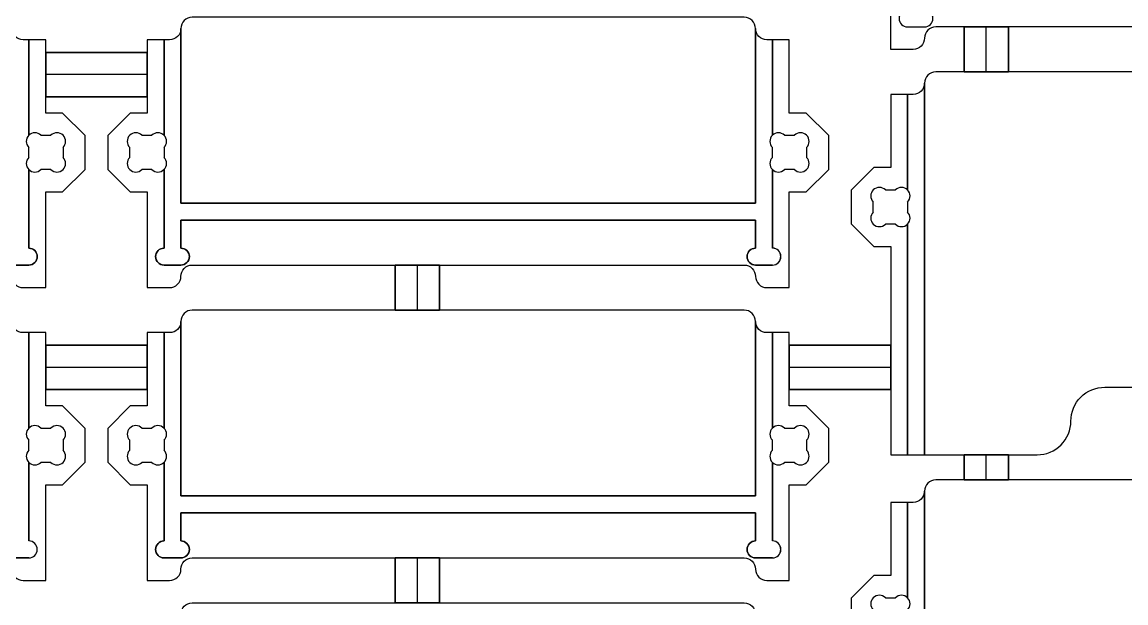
# Model space of a CAD drawing. Extents: x -158 to -62, y -42.7 to 5.3.
# Drawn here: x -126.59 to -102.1, y -30.02 to -17.12 of the extents above; entities that cross this region are included whole.
import ezdxf

# ---------------------------------------------------------------- set-up
doc = ezdxf.new("R2010")
doc.units = 0
doc.header["$MEASUREMENT"] = 0
doc.layers.add('SOLIDS', color=4, linetype='CONTINUOUS')
doc.layers.add('TABS', color=1, linetype='CONTINUOUS')

msp = doc.modelspace()

# ---------------------------------------------------------------- linework, layer by layer
at = {"layer": 'SOLIDS'}
for p, q in [((-107.32, -17.731, 0.238), (-107.32, -15.606, 0.238)), ((-107.32, -17.731, -0.5), (-107.32, -15.606, -0.5)), ((-123.07, -21.144, -0.137), (-123.07, -17.269, -0.137)), ((-123.07, -17.269, 0.238), (-123.07, -21.144, 0.238)), ((-123.07, -17.269, -0.137), (-123.07, -17.269, 0.238)), ((-110.32, -21.144, 0.238), (-110.32, -17.269, 0.238)), ((-110.32, -17.269, -0.137), (-110.32, -17.269, 0.238)), ((-110.32, -17.269, -0.137), (-110.32, -21.144, -0.137)), ((-126.07, -17.519, 0.238), (-126.445, -17.519, 0.238)), ((-126.445, -17.519, 0.238), (-126.445, -19.639, 0.238)), ((-126.445, -17.519, -0.137), (-126.445, -17.519, 0.238)), ((-126.445, -19.639, -0.137), (-126.445, -17.519, -0.137)), ((-126.07, -19.144, 0.238), (-126.07, -17.519, 0.238)), ((-126.07, -19.144, -0.5), (-126.07, -17.519, -0.5)), ((-126.07, -17.519, -0.5), (-126.07, -17.519, 0.238)), ((-123.82, -17.519, 0.238), (-123.82, -19.144, 0.238)), ((-123.82, -17.519, -0.5), (-123.82, -17.519, 0.238)), ((-123.82, -17.519, -0.5), (-123.82, -19.144, -0.5)), ((-123.445, -17.519, 0.238), (-123.82, -17.519, 0.238)), ((-123.445, -19.639, 0.238), (-123.445, -17.519, 0.238)), ((-123.445, -17.519, 0.238), (-123.445, -17.519, -0.137)), ((-123.445, -17.519, -0.137), (-123.445, -19.639, -0.137)), ((-109.57, -17.519, 0.238), (-109.945, -17.519, 0.238)), ((-109.945, -17.519, 0.238), (-109.945, -19.639, 0.238)), ((-109.945, -17.519, -0.137), (-109.945, -17.519, 0.238)), ((-109.945, -19.639, -0.137), (-109.945, -17.519, -0.137)), ((-109.57, -19.144, 0.238), (-109.57, -17.519, 0.238)), ((-109.57, -19.144, -0.5), (-109.57, -17.519, -0.5)), ((-109.57, -17.519, -0.5), (-109.57, -17.519, 0.238)), ((-107.32, -17.731, 0.238), (-107.32, -17.731, -0.5)), ((-106.57, -18.481, 0.238), (-106.57, -26.731, 0.238)), ((-106.57, -18.481, -0.137), (-106.57, -18.481, 0.238)), ((-106.57, -26.731, -0.137), (-106.57, -18.481, -0.137)), ((-107.32, -18.731, 0.238), (-107.32, -20.356, 0.238)), ((-107.32, -18.731, -0.5), (-107.32, -20.356, -0.5)), ((-107.32, -18.731, 0.238), (-107.32, -18.731, -0.5)), ((-106.945, -18.731, 0.238), (-107.32, -18.731, 0.238)), ((-106.945, -20.851, 0.238), (-106.945, -18.731, 0.238)), ((-106.945, -18.731, 0.238), (-106.945, -18.731, -0.137)), ((-106.945, -18.731, -0.137), (-106.945, -20.851, -0.137)), ((-125.695, -19.144, 0.238), (-126.07, -19.144, 0.238)), ((-125.695, -19.144, -0.5), (-126.07, -19.144, -0.5)), ((-126.07, -19.144, -0.5), (-126.07, -19.144, 0.238)), ((-125.195, -19.644, 0.238), (-125.695, -19.144, 0.238)), ((-125.195, -19.644, -0.5), (-125.695, -19.144, -0.5)), ((-125.695, -19.144, -0.5), (-125.695, -19.144, 0.238)), ((-124.195, -19.144, 0.238), (-124.695, -19.644, 0.238)), ((-124.195, -19.144, -0.5), (-124.695, -19.644, -0.5)), ((-123.82, -19.144, 0.238), (-124.195, -19.144, 0.238)), ((-123.82, -19.144, -0.5), (-124.195, -19.144, -0.5)), ((-124.195, -19.144, -0.5), (-124.195, -19.144, 0.238)), ((-123.82, -19.144, -0.5), (-123.82, -19.144, 0.238)), ((-109.195, -19.144, 0.238), (-109.57, -19.144, 0.238)), ((-109.195, -19.144, -0.5), (-109.57, -19.144, -0.5)), ((-109.57, -19.144, -0.5), (-109.57, -19.144, 0.238)), ((-108.695, -19.644, 0.238), (-109.195, -19.144, 0.238)), ((-108.695, -19.644, -0.5), (-109.195, -19.144, -0.5)), ((-109.195, -19.144, -0.5), (-109.195, -19.144, 0.238)), ((-126.445, -19.639, -0.137), (-126.445, -19.639, 0.238)), ((-126.177, -19.639, 0.238), (-125.954, -19.639, 0.238)), ((-126.177, -19.639, -0.5), (-125.954, -19.639, -0.5)), ((-126.177, -19.639, 0.238), (-126.177, -19.639, -0.5)), ((-125.954, -19.639, -0.5), (-125.954, -19.639, 0.238)), ((-125.195, -20.394, 0.238), (-125.195, -19.644, 0.238)), ((-125.195, -20.394, -0.5), (-125.195, -19.644, -0.5)), ((-125.195, -19.644, -0.5), (-125.195, -19.644, 0.238)), ((-124.695, -19.644, 0.238), (-124.695, -20.394, 0.238)), ((-124.695, -19.644, -0.5), (-124.695, -19.644, 0.238)), ((-124.695, -19.644, -0.5), (-124.695, -20.394, -0.5)), ((-123.937, -19.639, 0.238), (-123.714, -19.639, 0.238)), ((-123.937, -19.639, -0.5), (-123.714, -19.639, -0.5)), ((-123.937, -19.639, 0.238), (-123.937, -19.639, -0.5)), ((-123.714, -19.639, -0.5), (-123.714, -19.639, 0.238)), ((-123.445, -19.639, 0.238), (-123.445, -19.639, -0.137)), ((-109.945, -19.639, -0.137), (-109.945, -19.639, 0.238)), ((-109.677, -19.639, 0.238), (-109.454, -19.639, 0.238)), ((-109.677, -19.639, -0.5), (-109.454, -19.639, -0.5)), ((-109.677, -19.639, 0.238), (-109.677, -19.639, -0.5)), ((-109.454, -19.639, -0.5), (-109.454, -19.639, 0.238)), ((-108.695, -20.394, 0.238), (-108.695, -19.644, 0.238)), ((-108.695, -20.394, -0.5), (-108.695, -19.644, -0.5)), ((-108.695, -19.644, -0.5), (-108.695, -19.644, 0.238)), ((-126.445, -20.13, -0.5), (-126.445, -19.907, -0.5)), ((-126.445, -19.907, -0.5), (-126.445, -19.907, -0.137)), ((-126.445, -20.13, -0.137), (-126.445, -19.907, -0.137)), ((-125.685, -19.907, 0.238), (-125.685, -20.13, 0.238)), ((-125.685, -19.907, -0.5), (-125.685, -20.13, -0.5)), ((-125.685, -19.907, -0.5), (-125.685, -19.907, 0.238)), ((-124.205, -20.13, 0.238), (-124.205, -19.907, 0.238)), ((-124.205, -20.13, -0.5), (-124.205, -19.907, -0.5)), ((-124.205, -19.907, -0.5), (-124.205, -19.907, 0.238)), ((-123.445, -19.907, -0.5), (-123.445, -20.13, -0.5)), ((-123.445, -19.907, -0.5), (-123.445, -19.907, -0.137)), ((-123.445, -19.907, -0.137), (-123.445, -20.13, -0.137)), ((-109.945, -20.13, -0.5), (-109.945, -19.907, -0.5)), ((-109.945, -19.907, -0.5), (-109.945, -19.907, -0.137)), ((-109.945, -20.13, -0.137), (-109.945, -19.907, -0.137)), ((-109.185, -19.907, 0.238), (-109.185, -20.13, 0.238)), ((-109.185, -19.907, -0.5), (-109.185, -20.13, -0.5)), ((-109.185, -19.907, -0.5), (-109.185, -19.907, 0.238)), ((-126.445, -20.13, -0.5), (-126.445, -20.13, -0.137)), ((-125.685, -20.13, -0.5), (-125.685, -20.13, 0.238)), ((-124.205, -20.13, -0.5), (-124.205, -20.13, 0.238)), ((-123.445, -20.13, -0.5), (-123.445, -20.13, -0.137)), ((-109.945, -20.13, -0.5), (-109.945, -20.13, -0.137)), ((-109.185, -20.13, -0.5), (-109.185, -20.13, 0.238)), ((-126.445, -22.144, -0.137), (-126.445, -20.399, -0.137)), ((-126.445, -20.399, 0.238), (-126.445, -22.144, 0.238)), ((-126.445, -20.399, 0.238), (-126.445, -20.399, -0.137)), ((-125.954, -20.399, 0.238), (-126.177, -20.399, 0.238)), ((-125.954, -20.399, -0.5), (-126.177, -20.399, -0.5)), ((-126.177, -20.399, -0.5), (-126.177, -20.399, 0.238)), ((-125.954, -20.399, -0.5), (-125.954, -20.399, 0.238)), ((-125.695, -20.894, 0.238), (-125.195, -20.394, 0.238)), ((-125.695, -20.894, -0.5), (-125.195, -20.394, -0.5)), ((-125.195, -20.394, -0.5), (-125.195, -20.394, 0.238)), ((-124.695, -20.394, 0.238), (-124.195, -20.894, 0.238)), ((-124.695, -20.394, -0.5), (-124.695, -20.394, 0.238)), ((-124.695, -20.394, -0.5), (-124.195, -20.894, -0.5)), ((-123.714, -20.399, 0.238), (-123.937, -20.399, 0.238)), ((-123.714, -20.399, -0.5), (-123.937, -20.399, -0.5)), ((-123.937, -20.399, -0.5), (-123.937, -20.399, 0.238)), ((-123.714, -20.399, -0.5), (-123.714, -20.399, 0.238)), ((-123.445, -22.144, 0.238), (-123.445, -20.399, 0.238)), ((-123.445, -20.399, -0.137), (-123.445, -20.399, 0.238)), ((-123.445, -20.399, -0.137), (-123.445, -22.144, -0.137)), ((-109.945, -22.144, -0.137), (-109.945, -20.399, -0.137)), ((-109.945, -20.399, 0.238), (-109.945, -22.144, 0.238)), ((-109.945, -20.399, 0.238), (-109.945, -20.399, -0.137)), ((-109.454, -20.399, 0.238), (-109.677, -20.399, 0.238)), ((-109.454, -20.399, -0.5), (-109.677, -20.399, -0.5)), ((-109.677, -20.399, -0.5), (-109.677, -20.399, 0.238)), ((-109.454, -20.399, -0.5), (-109.454, -20.399, 0.238)), ((-109.195, -20.894, 0.238), (-108.695, -20.394, 0.238)), ((-109.195, -20.894, -0.5), (-108.695, -20.394, -0.5)), ((-108.695, -20.394, -0.5), (-108.695, -20.394, 0.238)), ((-107.695, -20.356, 0.238), (-108.195, -20.856, 0.238)), ((-107.695, -20.356, -0.5), (-108.195, -20.856, -0.5)), ((-107.32, -20.356, 0.238), (-107.695, -20.356, 0.238)), ((-107.32, -20.356, -0.5), (-107.695, -20.356, -0.5)), ((-107.695, -20.356, 0.238), (-107.695, -20.356, -0.5)), ((-107.32, -20.356, 0.238), (-107.32, -20.356, -0.5)), ((-126.07, -20.894, 0.238), (-125.695, -20.894, 0.238)), ((-126.07, -23.019, 0.238), (-126.07, -20.894, 0.238)), ((-126.07, -23.019, -0.5), (-126.07, -20.894, -0.5)), ((-126.07, -20.894, -0.5), (-126.07, -20.894, 0.238)), ((-126.07, -20.894, -0.5), (-125.695, -20.894, -0.5)), ((-125.695, -20.894, -0.5), (-125.695, -20.894, 0.238)), ((-124.195, -20.894, 0.238), (-123.82, -20.894, 0.238)), ((-124.195, -20.894, -0.5), (-124.195, -20.894, 0.238)), ((-124.195, -20.894, -0.5), (-123.82, -20.894, -0.5)), ((-123.82, -20.894, 0.238), (-123.82, -23.019, 0.238)), ((-123.82, -20.894, -0.5), (-123.82, -20.894, 0.238)), ((-123.82, -20.894, -0.5), (-123.82, -23.019, -0.5)), ((-109.57, -20.894, 0.238), (-109.195, -20.894, 0.238)), ((-109.57, -23.019, 0.238), (-109.57, -20.894, 0.238)), ((-109.57, -23.019, -0.5), (-109.57, -20.894, -0.5)), ((-109.57, -20.894, -0.5), (-109.57, -20.894, 0.238)), ((-109.57, -20.894, -0.5), (-109.195, -20.894, -0.5)), ((-109.195, -20.894, -0.5), (-109.195, -20.894, 0.238)), ((-108.195, -20.856, 0.238), (-108.195, -21.606, 0.238)), ((-108.195, -20.856, -0.5), (-108.195, -21.606, -0.5)), ((-108.195, -20.856, 0.238), (-108.195, -20.856, -0.5)), ((-107.437, -20.851, 0.238), (-107.214, -20.851, 0.238)), ((-107.437, -20.851, -0.5), (-107.214, -20.851, -0.5)), ((-107.437, -20.851, 0.238), (-107.437, -20.851, -0.5)), ((-107.214, -20.851, -0.5), (-107.214, -20.851, 0.238)), ((-106.945, -20.851, 0.238), (-106.945, -20.851, -0.137)), ((-110.32, -21.144, -0.137), (-123.07, -21.144, -0.137)), ((-123.07, -21.144, -0.137), (-123.07, -21.144, 0.238)), ((-123.07, -21.144, 0.238), (-110.32, -21.144, 0.238)), ((-110.32, -21.144, -0.137), (-110.32, -21.144, 0.238)), ((-107.705, -21.342, 0.238), (-107.705, -21.119, 0.238)), ((-107.705, -21.342, -0.5), (-107.705, -21.119, -0.5)), ((-107.705, -21.119, -0.5), (-107.705, -21.119, 0.238)), ((-106.945, -21.119, -0.5), (-106.945, -21.342, -0.5)), ((-106.945, -21.119, -0.5), (-106.945, -21.119, -0.137)), ((-106.945, -21.119, -0.137), (-106.945, -21.342, -0.137)), ((-123.07, -22.144, -0.137), (-123.07, -21.519, -0.137)), ((-123.07, -21.519, -0.137), (-123.07, -21.519, 0.238)), ((-123.07, -21.519, -0.137), (-110.32, -21.519, -0.137)), ((-123.07, -21.519, 0.238), (-123.07, -22.144, 0.238)), ((-110.32, -21.519, 0.238), (-123.07, -21.519, 0.238)), ((-110.32, -21.519, -0.137), (-110.32, -21.519, 0.238)), ((-110.32, -21.519, -0.137), (-110.32, -22.144, -0.137)), ((-110.32, -22.144, 0.238), (-110.32, -21.519, 0.238)), ((-107.705, -21.342, -0.5), (-107.705, -21.342, 0.238)), ((-106.945, -21.342, -0.5), (-106.945, -21.342, -0.137)), ((-108.195, -21.606, 0.238), (-107.695, -22.106, 0.238)), ((-108.195, -21.606, -0.5), (-107.695, -22.106, -0.5)), ((-108.195, -21.606, 0.238), (-108.195, -21.606, -0.5)), ((-107.214, -21.611, 0.238), (-107.437, -21.611, 0.238)), ((-107.214, -21.611, -0.5), (-107.437, -21.611, -0.5)), ((-107.437, -21.611, -0.5), (-107.437, -21.611, 0.238)), ((-107.214, -21.611, -0.5), (-107.214, -21.611, 0.238)), ((-106.945, -26.731, 0.238), (-106.945, -21.611, 0.238)), ((-106.945, -21.611, -0.137), (-106.945, -21.611, 0.238)), ((-106.945, -21.611, -0.137), (-106.945, -26.731, -0.137)), ((-126.445, -22.144, -0.137), (-126.445, -22.144, 0.238)), ((-123.445, -22.144, -0.137), (-123.445, -22.144, 0.238)), ((-123.07, -22.144, -0.137), (-123.07, -22.144, 0.238)), ((-110.32, -22.144, -0.137), (-110.32, -22.144, 0.238)), ((-109.945, -22.144, -0.137), (-109.945, -22.144, 0.238)), ((-107.695, -22.106, 0.238), (-107.32, -22.106, 0.238)), ((-107.695, -22.106, -0.5), (-107.32, -22.106, -0.5)), ((-107.695, -22.106, 0.238), (-107.695, -22.106, -0.5)), ((-107.32, -22.106, 0.238), (-107.32, -26.731, 0.238)), ((-107.32, -22.106, -0.5), (-107.32, -26.731, -0.5)), ((-107.32, -22.106, 0.238), (-107.32, -22.106, -0.5)), ((-122.82, -22.519, 0.238), (-122.82, -22.519, -0.5)), ((-109.945, -22.519, 0.238), (-109.945, -22.519, -0.137)), ((-126.07, -23.019, -0.5), (-126.07, -23.019, 0.238)), ((-123.82, -23.019, -0.5), (-123.82, -23.019, 0.238)), ((-109.57, -23.019, -0.5), (-109.57, -23.019, 0.238)), ((-123.07, -27.644, -0.137), (-123.07, -23.769, -0.137)), ((-123.07, -23.769, 0.238), (-123.07, -27.644, 0.238)), ((-123.07, -23.769, -0.137), (-123.07, -23.769, 0.238)), ((-110.32, -27.644, 0.238), (-110.32, -23.769, 0.238)), ((-110.32, -23.769, -0.137), (-110.32, -23.769, 0.238)), ((-110.32, -23.769, -0.137), (-110.32, -27.644, -0.137)), ((-126.07, -24.019, 0.238), (-126.445, -24.019, 0.238)), ((-126.445, -24.019, 0.238), (-126.445, -26.139, 0.238)), ((-126.445, -24.019, -0.137), (-126.445, -24.019, 0.238)), ((-126.445, -26.139, -0.137), (-126.445, -24.019, -0.137)), ((-126.07, -25.644, 0.238), (-126.07, -24.019, 0.238)), ((-126.07, -25.644, -0.5), (-126.07, -24.019, -0.5)), ((-126.07, -24.019, -0.5), (-126.07, -24.019, 0.238)), ((-123.82, -24.019, 0.238), (-123.82, -25.644, 0.238)), ((-123.82, -24.019, -0.5), (-123.82, -24.019, 0.238)), ((-123.82, -24.019, -0.5), (-123.82, -25.644, -0.5)), ((-123.445, -24.019, 0.238), (-123.82, -24.019, 0.238)), ((-123.445, -26.139, 0.238), (-123.445, -24.019, 0.238)), ((-123.445, -24.019, 0.238), (-123.445, -24.019, -0.137)), ((-123.445, -24.019, -0.137), (-123.445, -26.139, -0.137)), ((-109.57, -24.019, 0.238), (-109.945, -24.019, 0.238)), ((-109.945, -24.019, 0.238), (-109.945, -26.139, 0.238)), ((-109.945, -24.019, -0.137), (-109.945, -24.019, 0.238)), ((-109.945, -26.139, -0.137), (-109.945, -24.019, -0.137)), ((-109.57, -25.644, 0.238), (-109.57, -24.019, 0.238)), ((-109.57, -25.644, -0.5), (-109.57, -24.019, -0.5)), ((-109.57, -24.019, -0.5), (-109.57, -24.019, 0.238)), ((-102.57, -25.231, 0.238), (-102.57, -25.231, -0.5)), ((-125.695, -25.644, 0.238), (-126.07, -25.644, 0.238)), ((-125.695, -25.644, -0.5), (-126.07, -25.644, -0.5)), ((-126.07, -25.644, -0.5), (-126.07, -25.644, 0.238)), ((-125.195, -26.144, 0.238), (-125.695, -25.644, 0.238)), ((-125.195, -26.144, -0.5), (-125.695, -25.644, -0.5)), ((-125.695, -25.644, -0.5), (-125.695, -25.644, 0.238)), ((-124.195, -25.644, 0.238), (-124.695, -26.144, 0.238)), ((-124.195, -25.644, -0.5), (-124.695, -26.144, -0.5)), ((-123.82, -25.644, 0.238), (-124.195, -25.644, 0.238)), ((-123.82, -25.644, -0.5), (-124.195, -25.644, -0.5)), ((-124.195, -25.644, -0.5), (-124.195, -25.644, 0.238)), ((-123.82, -25.644, -0.5), (-123.82, -25.644, 0.238)), ((-109.195, -25.644, 0.238), (-109.57, -25.644, 0.238)), ((-109.195, -25.644, -0.5), (-109.57, -25.644, -0.5)), ((-109.57, -25.644, -0.5), (-109.57, -25.644, 0.238)), ((-108.695, -26.144, 0.238), (-109.195, -25.644, 0.238)), ((-108.695, -26.144, -0.5), (-109.195, -25.644, -0.5)), ((-109.195, -25.644, -0.5), (-109.195, -25.644, 0.238)), ((-126.445, -26.139, -0.137), (-126.445, -26.139, 0.238)), ((-126.177, -26.139, 0.238), (-125.954, -26.139, 0.238)), ((-126.177, -26.139, -0.5), (-125.954, -26.139, -0.5)), ((-126.177, -26.139, 0.238), (-126.177, -26.139, -0.5)), ((-125.954, -26.139, -0.5), (-125.954, -26.139, 0.238)), ((-125.195, -26.894, 0.238), (-125.195, -26.144, 0.238)), ((-125.195, -26.894, -0.5), (-125.195, -26.144, -0.5)), ((-125.195, -26.144, -0.5), (-125.195, -26.144, 0.238)), ((-124.695, -26.144, 0.238), (-124.695, -26.894, 0.238)), ((-124.695, -26.144, -0.5), (-124.695, -26.144, 0.238)), ((-124.695, -26.144, -0.5), (-124.695, -26.894, -0.5)), ((-123.937, -26.139, 0.238), (-123.714, -26.139, 0.238)), ((-123.937, -26.139, -0.5), (-123.714, -26.139, -0.5)), ((-123.937, -26.139, 0.238), (-123.937, -26.139, -0.5)), ((-123.714, -26.139, -0.5), (-123.714, -26.139, 0.238)), ((-123.445, -26.139, 0.238), (-123.445, -26.139, -0.137)), ((-109.945, -26.139, -0.137), (-109.945, -26.139, 0.238)), ((-109.677, -26.139, 0.238), (-109.454, -26.139, 0.238)), ((-109.677, -26.139, -0.5), (-109.454, -26.139, -0.5)), ((-109.677, -26.139, 0.238), (-109.677, -26.139, -0.5)), ((-109.454, -26.139, -0.5), (-109.454, -26.139, 0.238)), ((-108.695, -26.894, 0.238), (-108.695, -26.144, 0.238)), ((-108.695, -26.894, -0.5), (-108.695, -26.144, -0.5)), ((-108.695, -26.144, -0.5), (-108.695, -26.144, 0.238)), ((-126.445, -26.63, -0.5), (-126.445, -26.407, -0.5)), ((-126.445, -26.407, -0.5), (-126.445, -26.407, -0.137)), ((-126.445, -26.63, -0.137), (-126.445, -26.407, -0.137)), ((-125.685, -26.407, 0.238), (-125.685, -26.63, 0.238)), ((-125.685, -26.407, -0.5), (-125.685, -26.63, -0.5)), ((-125.685, -26.407, -0.5), (-125.685, -26.407, 0.238)), ((-124.205, -26.63, 0.238), (-124.205, -26.407, 0.238)), ((-124.205, -26.63, -0.5), (-124.205, -26.407, -0.5)), ((-124.205, -26.407, -0.5), (-124.205, -26.407, 0.238)), ((-123.445, -26.407, -0.5), (-123.445, -26.63, -0.5)), ((-123.445, -26.407, -0.5), (-123.445, -26.407, -0.137)), ((-123.445, -26.407, -0.137), (-123.445, -26.63, -0.137)), ((-109.945, -26.63, -0.5), (-109.945, -26.407, -0.5)), ((-109.945, -26.407, -0.5), (-109.945, -26.407, -0.137)), ((-109.945, -26.63, -0.137), (-109.945, -26.407, -0.137)), ((-109.185, -26.407, 0.238), (-109.185, -26.63, 0.238)), ((-109.185, -26.407, -0.5), (-109.185, -26.63, -0.5)), ((-109.185, -26.407, -0.5), (-109.185, -26.407, 0.238)), ((-126.445, -26.63, -0.5), (-126.445, -26.63, -0.137)), ((-125.685, -26.63, -0.5), (-125.685, -26.63, 0.238)), ((-124.205, -26.63, -0.5), (-124.205, -26.63, 0.238)), ((-123.445, -26.63, -0.5), (-123.445, -26.63, -0.137)), ((-109.945, -26.63, -0.5), (-109.945, -26.63, -0.137)), ((-109.185, -26.63, -0.5), (-109.185, -26.63, 0.238)), ((-126.445, -28.644, -0.137), (-126.445, -26.899, -0.137)), ((-126.445, -26.899, 0.238), (-126.445, -28.644, 0.238)), ((-126.445, -26.899, 0.238), (-126.445, -26.899, -0.137)), ((-125.954, -26.899, 0.238), (-126.177, -26.899, 0.238)), ((-125.954, -26.899, -0.5), (-126.177, -26.899, -0.5)), ((-126.177, -26.899, -0.5), (-126.177, -26.899, 0.238)), ((-125.954, -26.899, -0.5), (-125.954, -26.899, 0.238)), ((-125.695, -27.394, 0.238), (-125.195, -26.894, 0.238)), ((-125.695, -27.394, -0.5), (-125.195, -26.894, -0.5)), ((-125.195, -26.894, -0.5), (-125.195, -26.894, 0.238)), ((-124.695, -26.894, 0.238), (-124.195, -27.394, 0.238)), ((-124.695, -26.894, -0.5), (-124.695, -26.894, 0.238)), ((-124.695, -26.894, -0.5), (-124.195, -27.394, -0.5)), ((-123.714, -26.899, 0.238), (-123.937, -26.899, 0.238)), ((-123.714, -26.899, -0.5), (-123.937, -26.899, -0.5)), ((-123.937, -26.899, -0.5), (-123.937, -26.899, 0.238)), ((-123.714, -26.899, -0.5), (-123.714, -26.899, 0.238)), ((-123.445, -28.644, 0.238), (-123.445, -26.899, 0.238)), ((-123.445, -26.899, -0.137), (-123.445, -26.899, 0.238)), ((-123.445, -26.899, -0.137), (-123.445, -28.644, -0.137)), ((-109.945, -28.644, -0.137), (-109.945, -26.899, -0.137)), ((-109.945, -26.899, 0.238), (-109.945, -28.644, 0.238)), ((-109.945, -26.899, 0.238), (-109.945, -26.899, -0.137)), ((-109.454, -26.899, 0.238), (-109.677, -26.899, 0.238)), ((-109.454, -26.899, -0.5), (-109.677, -26.899, -0.5)), ((-109.677, -26.899, -0.5), (-109.677, -26.899, 0.238)), ((-109.454, -26.899, -0.5), (-109.454, -26.899, 0.238)), ((-109.195, -27.394, 0.238), (-108.695, -26.894, 0.238)), ((-109.195, -27.394, -0.5), (-108.695, -26.894, -0.5)), ((-108.695, -26.894, -0.5), (-108.695, -26.894, 0.238)), ((-107.32, -26.731, 0.238), (-106.945, -26.731, 0.238)), ((-107.32, -26.731, -0.5), (-106.57, -26.731, -0.5)), ((-107.32, -26.731, 0.238), (-107.32, -26.731, -0.5)), ((-106.945, -26.731, -0.137), (-106.945, -26.731, 0.238)), ((-106.945, -26.731, -0.137), (-106.57, -26.731, -0.137)), ((-106.57, -26.731, 0.238), (-104.07, -26.731, 0.238)), ((-106.57, -26.731, -0.5), (-106.57, -26.731, -0.137)), ((-106.57, -26.731, -0.5), (-104.07, -26.731, -0.5)), ((-106.57, -26.731, 0.238), (-106.57, -26.731, -0.137)), ((-104.07, -26.731, -0.5), (-104.07, -26.731, 0.238)), ((-126.07, -27.394, 0.238), (-125.695, -27.394, 0.238)), ((-126.07, -29.519, 0.238), (-126.07, -27.394, 0.238)), ((-126.07, -29.519, -0.5), (-126.07, -27.394, -0.5)), ((-126.07, -27.394, -0.5), (-126.07, -27.394, 0.238)), ((-126.07, -27.394, -0.5), (-125.695, -27.394, -0.5)), ((-125.695, -27.394, -0.5), (-125.695, -27.394, 0.238)), ((-124.195, -27.394, 0.238), (-123.82, -27.394, 0.238)), ((-124.195, -27.394, -0.5), (-124.195, -27.394, 0.238)), ((-124.195, -27.394, -0.5), (-123.82, -27.394, -0.5)), ((-123.82, -27.394, 0.238), (-123.82, -29.519, 0.238)), ((-123.82, -27.394, -0.5), (-123.82, -27.394, 0.238)), ((-123.82, -27.394, -0.5), (-123.82, -29.519, -0.5)), ((-109.57, -27.394, 0.238), (-109.195, -27.394, 0.238)), ((-109.57, -29.519, 0.238), (-109.57, -27.394, 0.238)), ((-109.57, -29.519, -0.5), (-109.57, -27.394, -0.5)), ((-109.57, -27.394, -0.5), (-109.57, -27.394, 0.238)), ((-109.57, -27.394, -0.5), (-109.195, -27.394, -0.5)), ((-109.195, -27.394, -0.5), (-109.195, -27.394, 0.238)), ((-110.32, -27.644, -0.137), (-123.07, -27.644, -0.137)), ((-123.07, -27.644, -0.137), (-123.07, -27.644, 0.238)), ((-123.07, -27.644, 0.238), (-110.32, -27.644, 0.238)), ((-110.32, -27.644, -0.137), (-110.32, -27.644, 0.238)), ((-106.57, -27.536, 0.238), (-106.57, -35.786, 0.238)), ((-106.57, -27.536, -0.137), (-106.57, -27.536, 0.238)), ((-106.57, -35.786, -0.137), (-106.57, -27.536, -0.137)), ((-107.32, -27.786, 0.238), (-107.32, -29.411, 0.238)), ((-107.32, -27.786, -0.5), (-107.32, -29.411, -0.5)), ((-107.32, -27.786, 0.238), (-107.32, -27.786, -0.5)), ((-106.945, -27.786, 0.238), (-107.32, -27.786, 0.238)), ((-106.945, -29.906, 0.238), (-106.945, -27.786, 0.238)), ((-106.945, -27.786, 0.238), (-106.945, -27.786, -0.137)), ((-106.945, -27.786, -0.137), (-106.945, -29.906, -0.137)), ((-123.07, -28.644, -0.137), (-123.07, -28.019, -0.137)), ((-123.07, -28.019, -0.137), (-123.07, -28.019, 0.238)), ((-123.07, -28.019, -0.137), (-110.32, -28.019, -0.137)), ((-123.07, -28.019, 0.238), (-123.07, -28.644, 0.238)), ((-110.32, -28.019, 0.238), (-123.07, -28.019, 0.238)), ((-110.32, -28.019, -0.137), (-110.32, -28.019, 0.238)), ((-110.32, -28.019, -0.137), (-110.32, -28.644, -0.137)), ((-110.32, -28.644, 0.238), (-110.32, -28.019, 0.238)), ((-126.445, -28.644, -0.137), (-126.445, -28.644, 0.238)), ((-123.445, -28.644, -0.137), (-123.445, -28.644, 0.238)), ((-123.07, -28.644, -0.137), (-123.07, -28.644, 0.238)), ((-110.32, -28.644, -0.137), (-110.32, -28.644, 0.238)), ((-109.945, -28.644, -0.137), (-109.945, -28.644, 0.238)), ((-126.445, -29.019, 0.238), (-126.445, -29.019, -0.137)), ((-122.82, -29.019, 0.238), (-122.82, -29.019, -0.5)), ((-109.945, -29.019, 0.238), (-109.945, -29.019, -0.137)), ((-126.07, -29.519, -0.5), (-126.07, -29.519, 0.238)), ((-123.82, -29.519, -0.5), (-123.82, -29.519, 0.238)), ((-109.57, -29.519, -0.5), (-109.57, -29.519, 0.238)), ((-107.695, -29.411, 0.238), (-108.195, -29.911, 0.238)), ((-107.695, -29.411, -0.5), (-108.195, -29.911, -0.5)), ((-107.32, -29.411, 0.238), (-107.695, -29.411, 0.238)), ((-107.32, -29.411, -0.5), (-107.695, -29.411, -0.5)), ((-107.695, -29.411, 0.238), (-107.695, -29.411, -0.5)), ((-107.32, -29.411, 0.238), (-107.32, -29.411, -0.5)), ((-108.195, -29.911, 0.238), (-108.195, -30.661, 0.238)), ((-108.195, -29.911, -0.5), (-108.195, -30.661, -0.5)), ((-108.195, -29.911, 0.238), (-108.195, -29.911, -0.5)), ((-107.437, -29.906, 0.238), (-107.214, -29.906, 0.238)), ((-107.437, -29.906, -0.5), (-107.214, -29.906, -0.5)), ((-107.437, -29.906, 0.238), (-107.437, -29.906, -0.5)), ((-107.214, -29.906, -0.5), (-107.214, -29.906, 0.238)), ((-106.945, -29.906, 0.238), (-106.945, -29.906, -0.137))]:
    msp.add_line(p, q, dxfattribs=at)
for points in [[(-106.945, -16.856, 1), (-106.945, -17.231), (-106.57, -17.231, 1), (-106.57, -16.856)], [(-106.945, -16.856, 1), (-106.945, -17.231), (-106.57, -17.231, 1), (-106.57, -16.856)], [(-126.07, -17.519), (-126.445, -17.519), (-126.57, -17.519, -0.414214), (-126.82, -17.269, 0.414214), (-127.07, -17.019), (-139.32, -17.019, 0.414214), (-139.57, -17.269, -0.414214), (-139.82, -17.519), (-140.32, -17.519)], [(-109.57, -17.519), (-109.945, -17.519), (-110.07, -17.519, -0.414214), (-110.32, -17.269, 0.414214), (-110.57, -17.019), (-122.82, -17.019, 0.414214), (-123.07, -17.269, -0.414214), (-123.32, -17.519), (-123.82, -17.519)], [(-110.32, -17.269, 0.414214), (-110.57, -17.019), (-122.82, -17.019, 0.414214), (-123.07, -17.269)], [(-126.445, -17.519), (-126.57, -17.519, -0.414214), (-126.82, -17.269)], [(-123.07, -17.269, -0.414214), (-123.32, -17.519), (-123.445, -17.519)], [(-109.945, -17.519), (-110.07, -17.519, -0.414213), (-110.32, -17.269)], [(-93.07, -17.731), (-93.57, -17.731, -0.414214), (-93.82, -17.481, 0.414214), (-94.07, -17.231), (-106.32, -17.231, 0.414214), (-106.57, -17.481, -0.414214), (-106.82, -17.731), (-107.32, -17.731)], [(-93.07, -17.731), (-93.57, -17.731, -0.414214), (-93.82, -17.481, 0.414214), (-94.07, -17.231), (-106.32, -17.231, 0.414214), (-106.57, -17.481, -0.414214), (-106.82, -17.731), (-107.32, -17.731)], [(-93.07, -18.731), (-93.445, -18.731), (-93.57, -18.731, -0.414214), (-93.82, -18.481, 0.414214), (-94.07, -18.231), (-106.32, -18.231, 0.414214), (-106.57, -18.481, -0.414214), (-106.82, -18.731), (-107.32, -18.731)], [(-93.82, -18.481, 0.414214), (-94.07, -18.231), (-106.32, -18.231, 0.414214), (-106.57, -18.481)], [(-106.57, -18.481, -0.414214), (-106.82, -18.731), (-106.945, -18.731)], [(-126.82, -22.144, 1), (-126.82, -22.519), (-126.445, -22.519, 1), (-126.445, -22.144)], [(-126.445, -22.144, -1), (-126.445, -22.519), (-126.82, -22.519, -1), (-126.82, -22.144)], [(-123.445, -22.144, 1), (-123.445, -22.519), (-123.07, -22.519, 1), (-123.07, -22.144)], [(-123.07, -22.144, -1), (-123.07, -22.519), (-123.445, -22.519, -1), (-123.445, -22.144)], [(-110.32, -22.144, 1), (-110.32, -22.519), (-109.945, -22.519)], [(-109.945, -22.519), (-110.32, -22.519, -1), (-110.32, -22.144)], [(-139.32, -22.519), (-127.07, -22.519, -0.414214), (-126.82, -22.769, 0.414214), (-126.57, -23.019), (-126.07, -23.019)], [(-139.32, -22.519), (-127.07, -22.519, -0.414214), (-126.82, -22.769, 0.414214), (-126.57, -23.019), (-126.07, -23.019)], [(-123.82, -23.019), (-123.32, -23.019, 0.414214), (-123.07, -22.769, -0.414214), (-122.82, -22.519)], [(-123.82, -23.019), (-123.32, -23.019, 0.414214), (-123.07, -22.769, -0.414214), (-122.82, -22.519)], [(-122.82, -22.519), (-110.57, -22.519, -0.414214), (-110.32, -22.769, 0.414214), (-110.07, -23.019), (-109.57, -23.019)], [(-122.82, -22.519), (-110.57, -22.519, -0.414214), (-110.32, -22.769, 0.414214), (-110.07, -23.019), (-109.57, -23.019)], [(-126.07, -24.019), (-126.445, -24.019), (-126.57, -24.019, -0.414214), (-126.82, -23.769, 0.414214), (-127.07, -23.519), (-139.32, -23.519, 0.414214), (-139.57, -23.769, -0.414214), (-139.82, -24.019), (-140.32, -24.019)], [(-109.57, -24.019), (-109.945, -24.019), (-110.07, -24.019, -0.414214), (-110.32, -23.769, 0.414214), (-110.57, -23.519), (-122.82, -23.519, 0.414214), (-123.07, -23.769, -0.414214), (-123.32, -24.019), (-123.82, -24.019)], [(-110.32, -23.769, 0.414214), (-110.57, -23.519), (-122.82, -23.519, 0.414214), (-123.07, -23.769)], [(-126.445, -24.019), (-126.57, -24.019, -0.414213), (-126.82, -23.769)], [(-123.07, -23.769, -0.414213), (-123.32, -24.019), (-123.445, -24.019)], [(-109.945, -24.019), (-110.07, -24.019, -0.414213), (-110.32, -23.769)], [(-104.07, -26.731, 0.414214), (-103.32, -25.981, -0.414214), (-102.57, -25.231)], [(-104.07, -26.731, 0.414214), (-103.32, -25.981, -0.414214), (-102.57, -25.231)], [(-102.57, -25.231), (-98.07, -25.231, -0.414214), (-97.32, -25.981, 0.414214), (-96.57, -26.731), (-93.82, -26.731)], [(-102.57, -25.231), (-98.07, -25.231, -0.414214), (-97.32, -25.981, 0.414214), (-96.57, -26.731), (-93.07, -26.731)], [(-93.07, -27.786), (-93.445, -27.786), (-93.57, -27.786, -0.414214), (-93.82, -27.536, 0.414214), (-94.07, -27.286), (-106.32, -27.286, 0.414214), (-106.57, -27.536, -0.414214), (-106.82, -27.786), (-107.32, -27.786)], [(-93.82, -27.536, 0.414214), (-94.07, -27.286), (-106.32, -27.286, 0.414214), (-106.57, -27.536)], [(-106.57, -27.536, -0.414214), (-106.82, -27.786), (-106.945, -27.786)], [(-126.82, -28.644, 1), (-126.82, -29.019), (-126.445, -29.019)], [(-126.445, -29.019), (-126.82, -29.019, -1), (-126.82, -28.644)], [(-123.445, -28.644, 1), (-123.445, -29.019), (-123.07, -29.019, 1), (-123.07, -28.644)], [(-123.07, -28.644, -1), (-123.07, -29.019), (-123.445, -29.019, -1), (-123.445, -28.644)], [(-110.32, -28.644, 1), (-110.32, -29.019), (-109.945, -29.019)], [(-109.945, -29.019), (-110.32, -29.019, -1), (-110.32, -28.644)], [(-139.32, -29.019), (-127.07, -29.019, -0.414214), (-126.82, -29.269, 0.414214), (-126.57, -29.519), (-126.07, -29.519)], [(-139.32, -29.019), (-127.07, -29.019, -0.414214), (-126.82, -29.269, 0.414214), (-126.57, -29.519), (-126.07, -29.519)], [(-123.82, -29.519), (-123.32, -29.519, 0.414214), (-123.07, -29.269, -0.414214), (-122.82, -29.019)], [(-123.82, -29.519), (-123.32, -29.519, 0.414214), (-123.07, -29.269, -0.414214), (-122.82, -29.019)], [(-122.82, -29.019), (-110.57, -29.019, -0.414214), (-110.32, -29.269, 0.414214), (-110.07, -29.519), (-109.57, -29.519)], [(-122.82, -29.019), (-110.57, -29.019, -0.414214), (-110.32, -29.269, 0.414214), (-110.07, -29.519), (-109.57, -29.519)], [(-123.32, -30.519, 0.414214), (-123.07, -30.269, -0.414214), (-122.82, -30.019), (-110.57, -30.019, -0.414214), (-110.32, -30.269, 0.414214), (-110.07, -30.519)], [(-123.32, -30.519, 0.414214), (-123.07, -30.269, -0.414214), (-122.82, -30.019), (-110.57, -30.019, -0.414214), (-110.32, -30.269, 0.414214), (-110.07, -30.519)]]:
    msp.add_lwpolyline(points, format="xyb", dxfattribs=at)
for centre, radius, start, end in [((-126.311, -19.773, -0.5), 0.19, 45, 225), ((-126.311, -19.773, 0.238), 0.19, 45, 135), ((-125.82, -19.773, 0.238), 0.19, 315, 135), ((-125.82, -19.773, -0.5), 0.19, 315, 135), ((-124.071, -19.773, 0.238), 0.19, 45, 225), ((-124.071, -19.773, -0.5), 0.19, 45, 225), ((-123.58, -19.773, 0.238), 0.19, 45, 135), ((-123.58, -19.773, -0.5), 0.19, 315, 135), ((-109.811, -19.773, -0.5), 0.19, 45, 225), ((-109.811, -19.773, 0.238), 0.19, 45, 135), ((-109.32, -19.773, 0.238), 0.19, 315, 135), ((-109.32, -19.773, -0.5), 0.19, 315, 135), ((-126.311, -19.773, -0.137), 0.19, 135, 225), ((-123.58, -19.773, -0.137), 0.19, 315, 45), ((-109.811, -19.773, -0.137), 0.19, 135, 225), ((-126.311, -20.264, -0.5), 0.19, 135, 315), ((-126.311, -20.264, -0.137), 0.19, 135, 225), ((-125.82, -20.264, 0.238), 0.19, 225, 45), ((-125.82, -20.264, -0.5), 0.19, 225, 45), ((-124.071, -20.264, 0.238), 0.19, 135, 315), ((-124.071, -20.264, -0.5), 0.19, 135, 315), ((-123.58, -20.264, -0.5), 0.19, 225, 45), ((-123.58, -20.264, -0.137), 0.19, 315, 45), ((-109.811, -20.264, -0.5), 0.19, 135, 315), ((-109.811, -20.264, -0.137), 0.19, 135, 225), ((-109.32, -20.264, 0.238), 0.19, 225, 45), ((-109.32, -20.264, -0.5), 0.19, 225, 45), ((-126.311, -20.264, 0.238), 0.19, 225, 315), ((-123.58, -20.264, 0.238), 0.19, 225, 315), ((-109.811, -20.264, 0.238), 0.19, 225, 315), ((-107.571, -20.985, 0.238), 0.19, 45, 225), ((-107.571, -20.985, -0.5), 0.19, 45, 225), ((-107.08, -20.985, 0.238), 0.19, 45, 135), ((-107.08, -20.985, -0.5), 0.19, 315, 135), ((-107.08, -20.985, -0.137), 0.19, 315, 45), ((-107.571, -21.476, 0.238), 0.19, 135, 315), ((-107.571, -21.476, -0.5), 0.19, 135, 315), ((-107.08, -21.476, -0.5), 0.19, 225, 45), ((-107.08, -21.476, -0.137), 0.19, 315, 45), ((-107.08, -21.476, 0.238), 0.19, 225, 315), ((-109.945, -22.331, -0.137), 0.188, 270, 90), ((-109.945, -22.331, 0.238), 0.187, 270, 90), ((-126.311, -26.273, -0.5), 0.19, 45, 225), ((-126.311, -26.273, -0.137), 0.19, 135, 225), ((-126.311, -26.273, 0.238), 0.19, 45, 135), ((-125.82, -26.273, 0.238), 0.19, 315, 135), ((-125.82, -26.273, -0.5), 0.19, 315, 135), ((-124.071, -26.273, 0.238), 0.19, 45, 225), ((-124.071, -26.273, -0.5), 0.19, 45, 225), ((-123.58, -26.273, 0.238), 0.19, 45, 135), ((-123.58, -26.273, -0.5), 0.19, 315, 135), ((-123.58, -26.273, -0.137), 0.19, 315, 45), ((-109.811, -26.273, -0.5), 0.19, 45, 225), ((-109.811, -26.273, -0.137), 0.19, 135, 225), ((-109.811, -26.273, 0.238), 0.19, 45, 135), ((-109.32, -26.273, 0.238), 0.19, 315, 135), ((-109.32, -26.273, -0.5), 0.19, 315, 135), ((-126.311, -26.764, -0.5), 0.19, 135, 315), ((-126.311, -26.764, -0.137), 0.19, 135, 225), ((-125.82, -26.764, 0.238), 0.19, 225, 45), ((-125.82, -26.764, -0.5), 0.19, 225, 45), ((-124.071, -26.764, 0.238), 0.19, 135, 315), ((-124.071, -26.764, -0.5), 0.19, 135, 315), ((-123.58, -26.764, -0.5), 0.19, 225, 45), ((-123.58, -26.764, -0.137), 0.19, 315, 45), ((-109.811, -26.764, -0.5), 0.19, 135, 315), ((-109.811, -26.764, -0.137), 0.19, 135, 225), ((-109.32, -26.764, 0.238), 0.19, 225, 45), ((-109.32, -26.764, -0.5), 0.19, 225, 45), ((-126.311, -26.764, 0.238), 0.19, 225, 315), ((-123.58, -26.764, 0.238), 0.19, 225, 315), ((-109.811, -26.764, 0.238), 0.19, 225, 315), ((-126.445, -28.831, -0.137), 0.187, 270, 90), ((-126.445, -28.831, 0.238), 0.188, 270, 90), ((-109.945, -28.831, -0.137), 0.187, 270, 90), ((-109.945, -28.831, 0.238), 0.188, 270, 90), ((-107.571, -30.04, 0.238), 0.19, 45, 225), ((-107.571, -30.04, -0.5), 0.19, 45, 225), ((-107.08, -30.04, 0.238), 0.19, 45, 135), ((-107.08, -30.04, -0.5), 0.19, 315, 135), ((-107.08, -30.04, -0.137), 0.19, 315, 45)]:
    msp.add_arc(centre, radius, start, end, dxfattribs=at)
at = {"layer": 'TABS'}
for p, q in [((-105.691, -17.231, -0.382), (-104.707, -17.231, -0.382)), ((-105.691, -17.231, -0.382), (-105.691, -17.231, -0.5)), ((-104.707, -17.231, -0.5), (-105.691, -17.231, -0.5)), ((-105.691, -17.231, -0.5), (-105.691, -18.231, -0.5)), ((-105.691, -17.231, -0.382), (-105.691, -18.231, -0.382)), ((-105.691, -18.231, -0.441), (-105.691, -17.231, -0.441)), ((-105.199, -18.231, -0.5), (-105.199, -17.231, -0.5)), ((-105.199, -18.231, -0.382), (-105.199, -17.231, -0.382)), ((-104.707, -18.231, -0.5), (-104.707, -17.231, -0.5)), ((-104.707, -18.231, -0.382), (-104.707, -17.231, -0.382)), ((-104.707, -17.231, -0.5), (-104.707, -17.231, -0.382)), ((-104.707, -17.231, -0.441), (-104.707, -18.231, -0.441)), ((-126.07, -18.781, -0.5), (-126.07, -17.797, -0.5)), ((-126.07, -17.797, -0.382), (-126.07, -17.797, -0.5)), ((-126.07, -17.797, -0.382), (-126.07, -18.781, -0.382)), ((-123.82, -17.797, -0.5), (-126.07, -17.797, -0.5)), ((-123.82, -17.797, -0.382), (-126.07, -17.797, -0.382)), ((-126.07, -17.797, -0.441), (-123.82, -17.797, -0.441)), ((-123.82, -17.797, -0.5), (-123.82, -18.781, -0.5)), ((-123.82, -18.781, -0.382), (-123.82, -17.797, -0.382)), ((-123.82, -17.797, -0.5), (-123.82, -17.797, -0.382)), ((-123.82, -18.289, -0.5), (-126.07, -18.289, -0.5)), ((-123.82, -18.289, -0.382), (-126.07, -18.289, -0.382)), ((-126.07, -18.331, -0.382), (-126.07, -18.331, -0.5)), ((-123.82, -18.331, -0.382), (-123.82, -18.331, -0.5)), ((-105.691, -18.231, -0.382), (-105.691, -18.231, -0.5)), ((-105.691, -18.231, -0.382), (-104.707, -18.231, -0.382)), ((-104.707, -18.231, -0.5), (-105.691, -18.231, -0.5)), ((-104.707, -18.231, -0.5), (-104.707, -18.231, -0.382)), ((-126.07, -18.781, -0.5), (-126.07, -18.781, -0.382)), ((-126.07, -18.781, -0.5), (-123.82, -18.781, -0.5)), ((-126.07, -18.781, -0.382), (-123.82, -18.781, -0.382)), ((-123.82, -18.781, -0.441), (-126.07, -18.781, -0.441)), ((-123.82, -18.781, -0.382), (-123.82, -18.781, -0.5)), ((-118.314, -22.519, -0.5), (-118.314, -22.519, -0.382)), ((-117.33, -22.519, -0.382), (-118.314, -22.519, -0.382)), ((-118.314, -22.519, -0.5), (-117.33, -22.519, -0.5)), ((-118.314, -22.519, -0.5), (-118.314, -23.519, -0.5)), ((-118.314, -22.519, -0.382), (-118.314, -23.519, -0.382)), ((-118.314, -23.519, -0.441), (-118.314, -22.519, -0.441)), ((-117.822, -23.519, -0.5), (-117.822, -22.519, -0.5)), ((-117.822, -23.519, -0.382), (-117.822, -22.519, -0.382)), ((-117.33, -22.519, -0.382), (-117.33, -22.519, -0.5)), ((-117.33, -23.519, -0.5), (-117.33, -22.519, -0.5)), ((-117.33, -23.519, -0.382), (-117.33, -22.519, -0.382)), ((-117.33, -22.519, -0.441), (-117.33, -23.519, -0.441)), ((-118.314, -23.519, -0.382), (-118.314, -23.519, -0.5)), ((-117.33, -23.519, -0.5), (-118.314, -23.519, -0.5)), ((-118.314, -23.519, -0.382), (-117.33, -23.519, -0.382)), ((-117.33, -23.519, -0.5), (-117.33, -23.519, -0.382)), ((-126.07, -24.297, -0.382), (-126.07, -24.297, -0.5)), ((-126.07, -24.297, -0.382), (-126.07, -25.281, -0.382)), ((-126.07, -25.281, -0.5), (-126.07, -24.297, -0.5)), ((-123.82, -24.297, -0.5), (-126.07, -24.297, -0.5)), ((-123.82, -24.297, -0.382), (-126.07, -24.297, -0.382)), ((-126.07, -24.297, -0.441), (-123.82, -24.297, -0.441)), ((-123.82, -25.281, -0.382), (-123.82, -24.297, -0.382)), ((-123.82, -24.297, -0.5), (-123.82, -24.297, -0.382)), ((-123.82, -24.297, -0.5), (-123.82, -25.281, -0.5)), ((-109.57, -24.297, -0.382), (-109.57, -25.281, -0.382)), ((-109.57, -24.297, -0.382), (-109.57, -24.297, -0.5)), ((-109.57, -25.281, -0.5), (-109.57, -24.297, -0.5)), ((-107.32, -24.297, -0.5), (-109.57, -24.297, -0.5)), ((-107.32, -24.297, -0.382), (-109.57, -24.297, -0.382)), ((-109.57, -24.297, -0.441), (-107.32, -24.297, -0.441)), ((-107.32, -24.297, -0.5), (-107.32, -25.281, -0.5)), ((-107.32, -25.281, -0.382), (-107.32, -24.297, -0.382)), ((-107.32, -24.297, -0.5), (-107.32, -24.297, -0.382)), ((-123.82, -24.789, -0.382), (-126.07, -24.789, -0.382)), ((-123.82, -24.789, -0.5), (-126.07, -24.789, -0.5)), ((-126.07, -24.831, -0.382), (-126.07, -24.831, -0.5)), ((-123.82, -24.831, -0.382), (-123.82, -24.831, -0.5)), ((-107.32, -24.789, -0.5), (-109.57, -24.789, -0.5)), ((-107.32, -24.789, -0.382), (-109.57, -24.789, -0.382)), ((-109.57, -24.831, -0.382), (-109.57, -24.831, -0.5)), ((-126.07, -25.281, -0.5), (-126.07, -25.281, -0.382)), ((-126.07, -25.281, -0.5), (-123.82, -25.281, -0.5)), ((-126.07, -25.281, -0.382), (-123.82, -25.281, -0.382)), ((-123.82, -25.281, -0.441), (-126.07, -25.281, -0.441)), ((-123.82, -25.281, -0.382), (-123.82, -25.281, -0.5)), ((-109.57, -25.281, -0.5), (-109.57, -25.281, -0.382)), ((-109.57, -25.281, -0.5), (-107.32, -25.281, -0.5)), ((-109.57, -25.281, -0.382), (-107.32, -25.281, -0.382)), ((-107.32, -25.281, -0.441), (-109.57, -25.281, -0.441)), ((-107.32, -25.281, -0.382), (-107.32, -25.281, -0.5)), ((-105.691, -26.731, -0.5), (-105.691, -26.731, -0.382)), ((-104.707, -26.731, -0.382), (-105.691, -26.731, -0.382)), ((-105.691, -26.731, -0.5), (-104.707, -26.731, -0.5)), ((-105.691, -26.731, -0.5), (-105.691, -27.286, -0.5)), ((-105.691, -26.731, -0.382), (-105.691, -27.286, -0.382)), ((-105.691, -27.286, -0.441), (-105.691, -26.731, -0.441)), ((-105.32, -26.731, -0.382), (-105.32, -26.731, -0.5)), ((-105.199, -27.286, -0.5), (-105.199, -26.731, -0.5)), ((-105.199, -27.286, -0.382), (-105.199, -26.731, -0.382)), ((-104.707, -27.286, -0.5), (-104.707, -26.731, -0.5)), ((-104.707, -27.286, -0.382), (-104.707, -26.731, -0.382)), ((-104.707, -26.731, -0.382), (-104.707, -26.731, -0.5)), ((-104.707, -26.731, -0.441), (-104.707, -27.286, -0.441)), ((-104.707, -27.286, -0.5), (-105.691, -27.286, -0.5)), ((-105.691, -27.286, -0.382), (-105.691, -27.286, -0.5)), ((-105.691, -27.286, -0.382), (-104.707, -27.286, -0.382)), ((-104.707, -27.286, -0.5), (-104.707, -27.286, -0.382)), ((-118.314, -29.019, -0.5), (-118.314, -29.019, -0.382)), ((-118.314, -29.019, -0.5), (-117.33, -29.019, -0.5)), ((-117.33, -29.019, -0.382), (-118.314, -29.019, -0.382)), ((-118.314, -29.019, -0.5), (-118.314, -30.019, -0.5)), ((-118.314, -29.019, -0.382), (-118.314, -30.019, -0.382)), ((-118.314, -30.019, -0.441), (-118.314, -29.019, -0.441)), ((-117.822, -30.019, -0.5), (-117.822, -29.019, -0.5)), ((-117.822, -30.019, -0.382), (-117.822, -29.019, -0.382)), ((-117.33, -29.019, -0.382), (-117.33, -29.019, -0.5)), ((-117.33, -30.019, -0.5), (-117.33, -29.019, -0.5)), ((-117.33, -30.019, -0.382), (-117.33, -29.019, -0.382)), ((-117.33, -29.019, -0.441), (-117.33, -30.019, -0.441)), ((-118.314, -30.019, -0.5), (-118.314, -30.019, -0.382)), ((-118.314, -30.019, -0.5), (-117.33, -30.019, -0.5)), ((-117.33, -30.019, -0.382), (-118.314, -30.019, -0.382)), ((-117.33, -30.019, -0.382), (-117.33, -30.019, -0.5))]:
    msp.add_line(p, q, dxfattribs=at)

doc.saveas('drawing.dxf')
